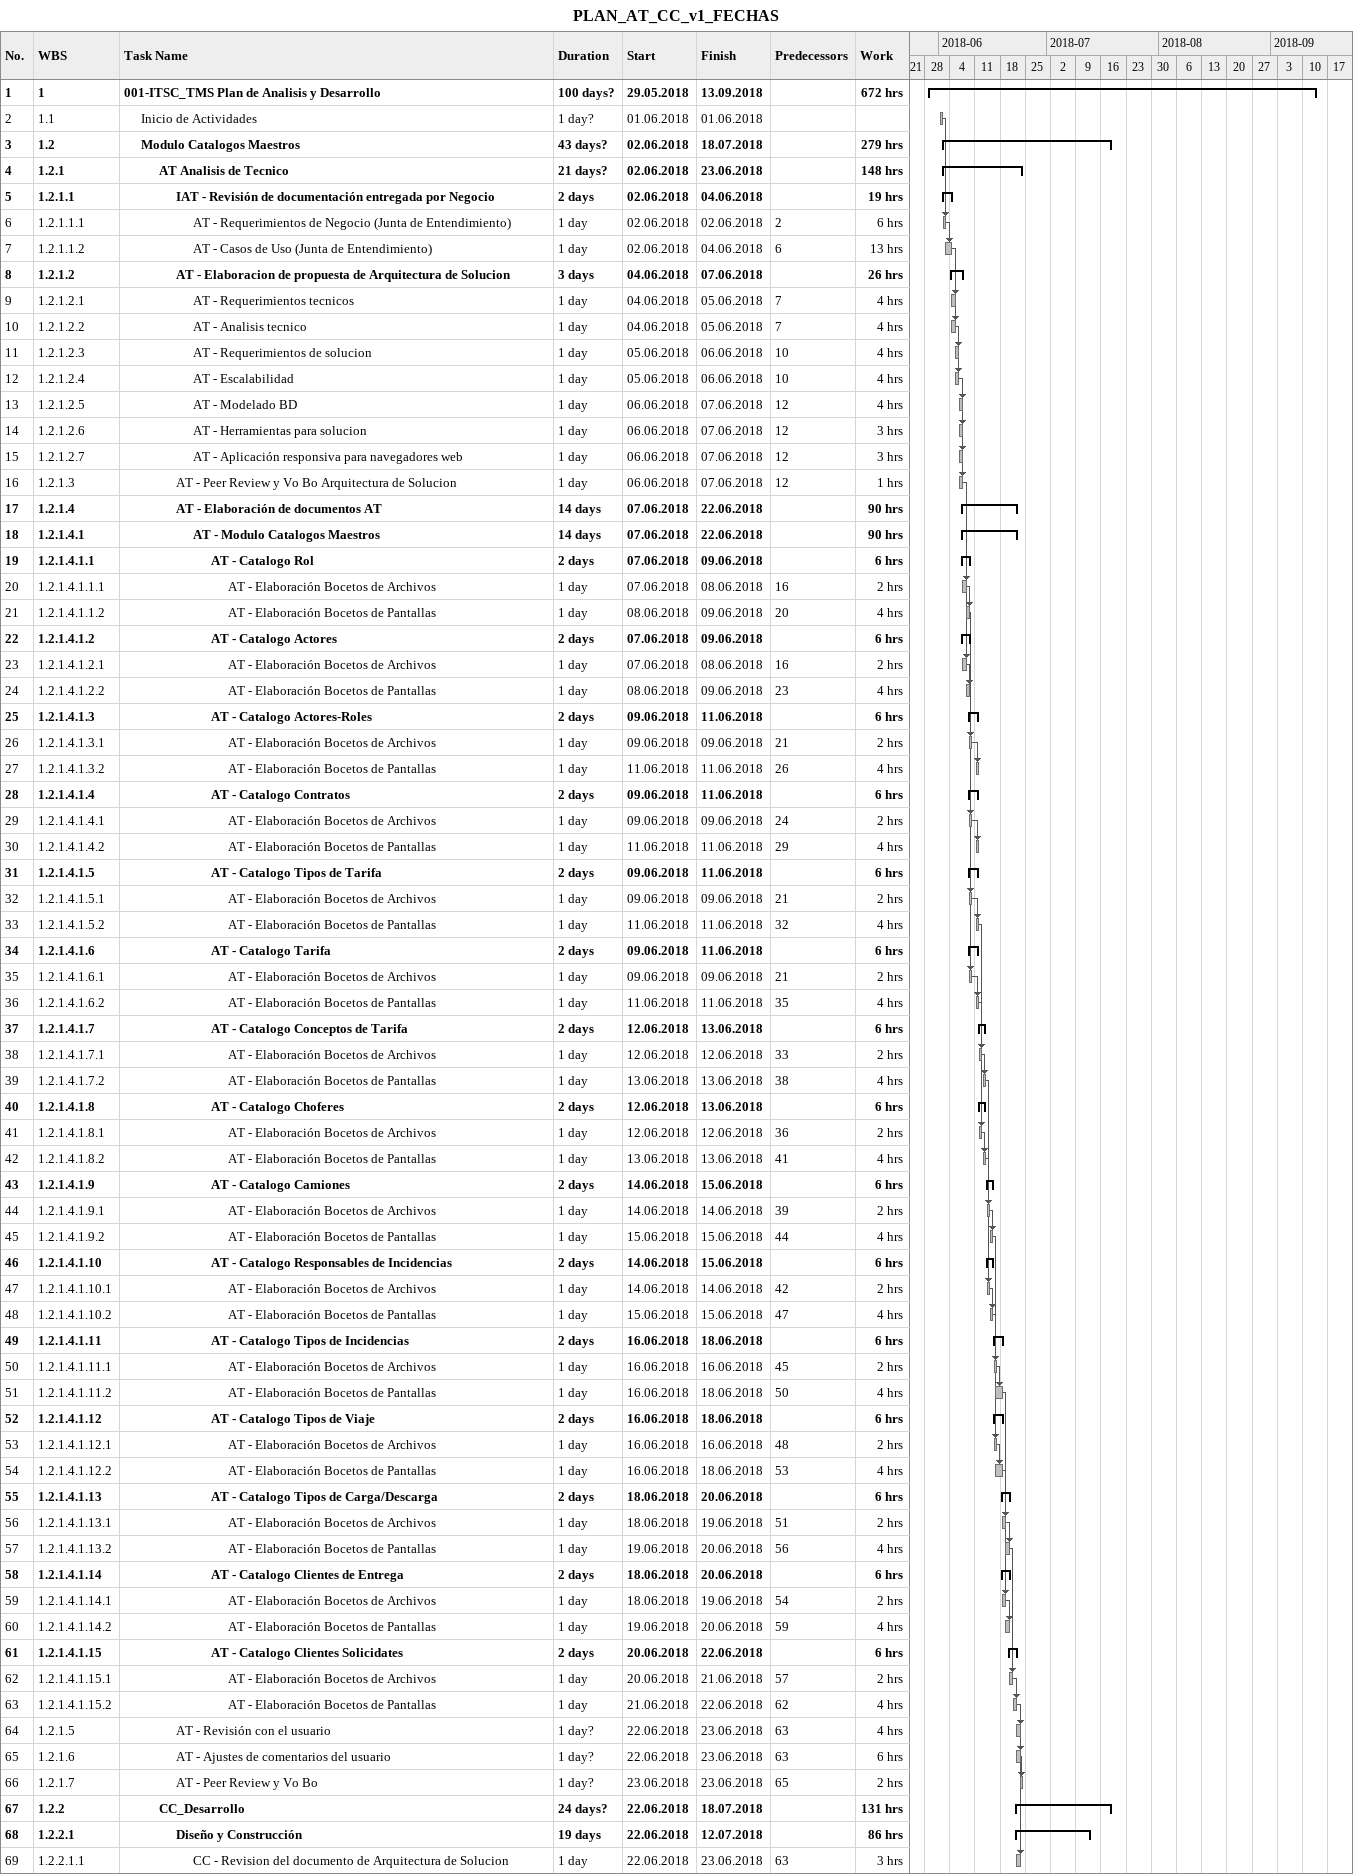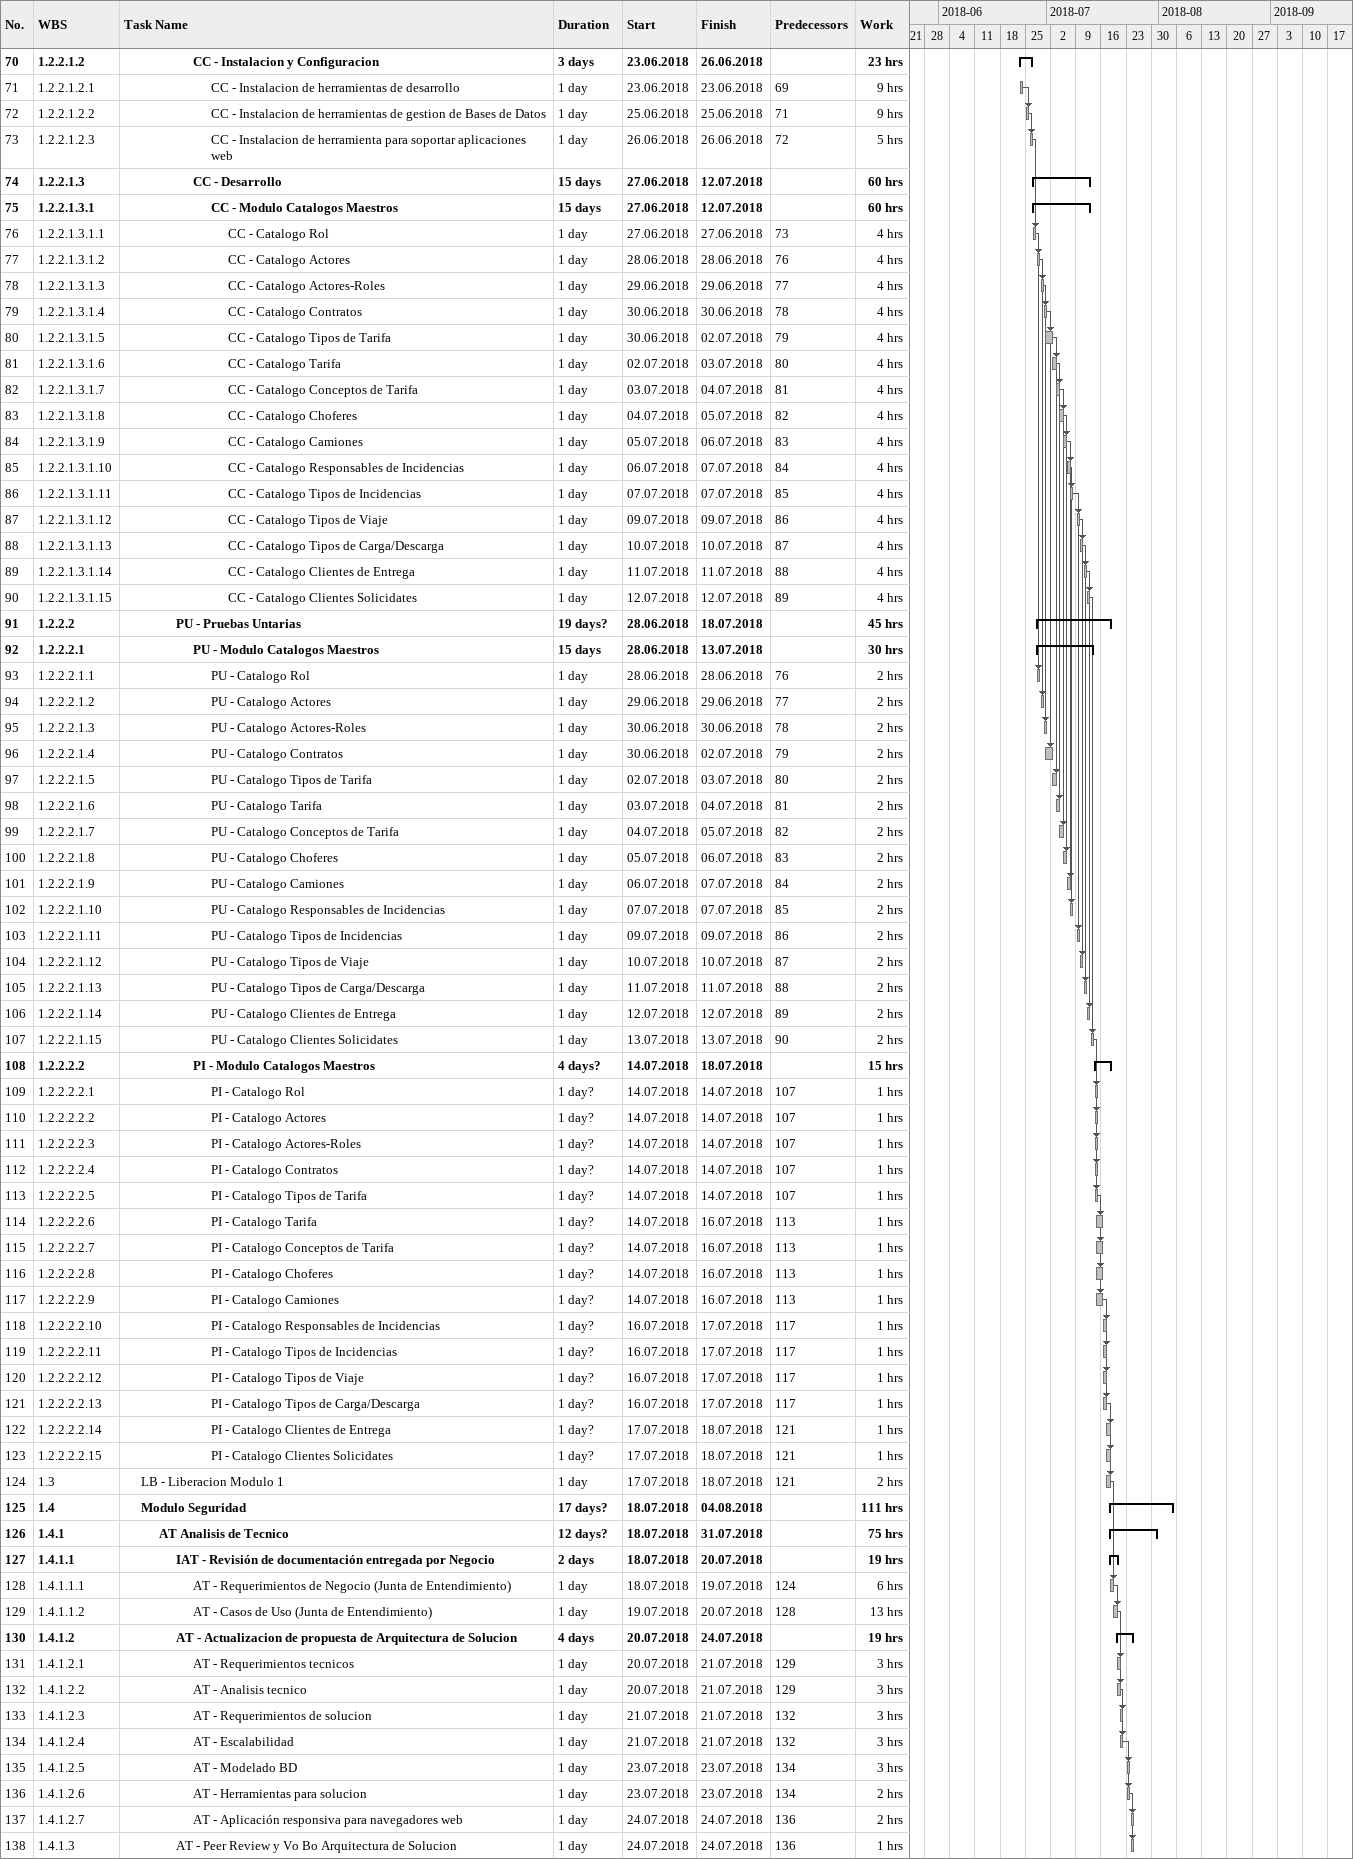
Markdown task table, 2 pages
PLAN_AT_CC_v1_FECHAS

| ID | WBS | Task | Duration | Start | Finish | Predecessors | Work (h) |
|---|---|---|---|---|---|---|---|
| 1 | 1 | **001-ITSC_TMS Plan de Analisis y Desarrollo** | 100d? | 2018-05-29 | 2018-09-13 |  | 672 |
| 2 | 1.1 | Inicio de Actividades | 1d? | 2018-06-01 | 2018-06-01 |  |  |
| 3 | 1.2 | **Modulo Catalogos Maestros** | 43d? | 2018-06-02 | 2018-07-18 |  | 279 |
| 4 | 1.2.1 | **AT Analisis de Tecnico** | 21d? | 2018-06-02 | 2018-06-23 |  | 148 |
| 5 | 1.2.1.1 | **IAT - Revisión de documentación entregada por Negocio** | 2d | 2018-06-02 | 2018-06-04 |  | 19 |
| 6 | 1.2.1.1.1 | AT - Requerimientos de Negocio (Junta de Entendimiento) | 1d | 2018-06-02 | 2018-06-02 | 2 | 6 |
| 7 | 1.2.1.1.2 | AT - Casos de Uso (Junta de Entendimiento) | 1d | 2018-06-02 | 2018-06-04 | 6 | 13 |
| 8 | 1.2.1.2 | **AT - Elaboracion de propuesta de Arquitectura de Solucion** | 3d | 2018-06-04 | 2018-06-07 |  | 26 |
| 9 | 1.2.1.2.1 | AT - Requerimientos tecnicos | 1d | 2018-06-04 | 2018-06-05 | 7 | 4 |
| 10 | 1.2.1.2.2 | AT - Analisis tecnico | 1d | 2018-06-04 | 2018-06-05 | 7 | 4 |
| 11 | 1.2.1.2.3 | AT - Requerimientos de solucion | 1d | 2018-06-05 | 2018-06-06 | 10 | 4 |
| 12 | 1.2.1.2.4 | AT - Escalabilidad | 1d | 2018-06-05 | 2018-06-06 | 10 | 4 |
| 13 | 1.2.1.2.5 | AT - Modelado BD | 1d | 2018-06-06 | 2018-06-07 | 12 | 4 |
| 14 | 1.2.1.2.6 | AT - Herramientas para solucion | 1d | 2018-06-06 | 2018-06-07 | 12 | 3 |
| 15 | 1.2.1.2.7 | AT - Aplicación responsiva para navegadores web | 1d | 2018-06-06 | 2018-06-07 | 12 | 3 |
| 16 | 1.2.1.3 | AT - Peer Review y Vo Bo Arquitectura de Solucion | 1d | 2018-06-06 | 2018-06-07 | 12 | 1 |
| 17 | 1.2.1.4 | **AT - Elaboración de documentos AT** | 14d | 2018-06-07 | 2018-06-22 |  | 90 |
| 18 | 1.2.1.4.1 | **AT - Modulo Catalogos Maestros** | 14d | 2018-06-07 | 2018-06-22 |  | 90 |
| 19 | 1.2.1.4.1.1 | **AT - Catalogo Rol** | 2d | 2018-06-07 | 2018-06-09 |  | 6 |
| 20 | 1.2.1.4.1.1.1 | AT - Elaboración Bocetos de Archivos | 1d | 2018-06-07 | 2018-06-08 | 16 | 2 |
| 21 | 1.2.1.4.1.1.2 | AT - Elaboración Bocetos de Pantallas | 1d | 2018-06-08 | 2018-06-09 | 20 | 4 |
| 22 | 1.2.1.4.1.2 | **AT - Catalogo Actores** | 2d | 2018-06-07 | 2018-06-09 |  | 6 |
| 23 | 1.2.1.4.1.2.1 | AT - Elaboración Bocetos de Archivos | 1d | 2018-06-07 | 2018-06-08 | 16 | 2 |
| 24 | 1.2.1.4.1.2.2 | AT - Elaboración Bocetos de Pantallas | 1d | 2018-06-08 | 2018-06-09 | 23 | 4 |
| 25 | 1.2.1.4.1.3 | **AT - Catalogo Actores-Roles** | 2d | 2018-06-09 | 2018-06-11 |  | 6 |
| 26 | 1.2.1.4.1.3.1 | AT - Elaboración Bocetos de Archivos | 1d | 2018-06-09 | 2018-06-09 | 21 | 2 |
| 27 | 1.2.1.4.1.3.2 | AT - Elaboración Bocetos de Pantallas | 1d | 2018-06-11 | 2018-06-11 | 26 | 4 |
| 28 | 1.2.1.4.1.4 | **AT - Catalogo Contratos** | 2d | 2018-06-09 | 2018-06-11 |  | 6 |
| 29 | 1.2.1.4.1.4.1 | AT - Elaboración Bocetos de Archivos | 1d | 2018-06-09 | 2018-06-09 | 24 | 2 |
| 30 | 1.2.1.4.1.4.2 | AT - Elaboración Bocetos de Pantallas | 1d | 2018-06-11 | 2018-06-11 | 29 | 4 |
| 31 | 1.2.1.4.1.5 | **AT - Catalogo Tipos de Tarifa** | 2d | 2018-06-09 | 2018-06-11 |  | 6 |
| 32 | 1.2.1.4.1.5.1 | AT - Elaboración Bocetos de Archivos | 1d | 2018-06-09 | 2018-06-09 | 21 | 2 |
| 33 | 1.2.1.4.1.5.2 | AT - Elaboración Bocetos de Pantallas | 1d | 2018-06-11 | 2018-06-11 | 32 | 4 |
| 34 | 1.2.1.4.1.6 | **AT - Catalogo Tarifa** | 2d | 2018-06-09 | 2018-06-11 |  | 6 |
| 35 | 1.2.1.4.1.6.1 | AT - Elaboración Bocetos de Archivos | 1d | 2018-06-09 | 2018-06-09 | 21 | 2 |
| 36 | 1.2.1.4.1.6.2 | AT - Elaboración Bocetos de Pantallas | 1d | 2018-06-11 | 2018-06-11 | 35 | 4 |
| 37 | 1.2.1.4.1.7 | **AT - Catalogo Conceptos de Tarifa** | 2d | 2018-06-12 | 2018-06-13 |  | 6 |
| 38 | 1.2.1.4.1.7.1 | AT - Elaboración Bocetos de Archivos | 1d | 2018-06-12 | 2018-06-12 | 33 | 2 |
| 39 | 1.2.1.4.1.7.2 | AT - Elaboración Bocetos de Pantallas | 1d | 2018-06-13 | 2018-06-13 | 38 | 4 |
| 40 | 1.2.1.4.1.8 | **AT - Catalogo Choferes** | 2d | 2018-06-12 | 2018-06-13 |  | 6 |
| 41 | 1.2.1.4.1.8.1 | AT - Elaboración Bocetos de Archivos | 1d | 2018-06-12 | 2018-06-12 | 36 | 2 |
| 42 | 1.2.1.4.1.8.2 | AT - Elaboración Bocetos de Pantallas | 1d | 2018-06-13 | 2018-06-13 | 41 | 4 |
| 43 | 1.2.1.4.1.9 | **AT - Catalogo Camiones** | 2d | 2018-06-14 | 2018-06-15 |  | 6 |
| 44 | 1.2.1.4.1.9.1 | AT - Elaboración Bocetos de Archivos | 1d | 2018-06-14 | 2018-06-14 | 39 | 2 |
| 45 | 1.2.1.4.1.9.2 | AT - Elaboración Bocetos de Pantallas | 1d | 2018-06-15 | 2018-06-15 | 44 | 4 |
| 46 | 1.2.1.4.1.10 | **AT - Catalogo Responsables de Incidencias** | 2d | 2018-06-14 | 2018-06-15 |  | 6 |
| 47 | 1.2.1.4.1.10.1 | AT - Elaboración Bocetos de Archivos | 1d | 2018-06-14 | 2018-06-14 | 42 | 2 |
| 48 | 1.2.1.4.1.10.2 | AT - Elaboración Bocetos de Pantallas | 1d | 2018-06-15 | 2018-06-15 | 47 | 4 |
| 49 | 1.2.1.4.1.11 | **AT - Catalogo Tipos de Incidencias** | 2d | 2018-06-16 | 2018-06-18 |  | 6 |
| 50 | 1.2.1.4.1.11.1 | AT - Elaboración Bocetos de Archivos | 1d | 2018-06-16 | 2018-06-16 | 45 | 2 |
| 51 | 1.2.1.4.1.11.2 | AT - Elaboración Bocetos de Pantallas | 1d | 2018-06-16 | 2018-06-18 | 50 | 4 |
| 52 | 1.2.1.4.1.12 | **AT - Catalogo Tipos de Viaje** | 2d | 2018-06-16 | 2018-06-18 |  | 6 |
| 53 | 1.2.1.4.1.12.1 | AT - Elaboración Bocetos de Archivos | 1d | 2018-06-16 | 2018-06-16 | 48 | 2 |
| 54 | 1.2.1.4.1.12.2 | AT - Elaboración Bocetos de Pantallas | 1d | 2018-06-16 | 2018-06-18 | 53 | 4 |
| 55 | 1.2.1.4.1.13 | **AT - Catalogo Tipos de Carga/Descarga** | 2d | 2018-06-18 | 2018-06-20 |  | 6 |
| 56 | 1.2.1.4.1.13.1 | AT - Elaboración Bocetos de Archivos | 1d | 2018-06-18 | 2018-06-19 | 51 | 2 |
| 57 | 1.2.1.4.1.13.2 | AT - Elaboración Bocetos de Pantallas | 1d | 2018-06-19 | 2018-06-20 | 56 | 4 |
| 58 | 1.2.1.4.1.14 | **AT - Catalogo Clientes de Entrega** | 2d | 2018-06-18 | 2018-06-20 |  | 6 |
| 59 | 1.2.1.4.1.14.1 | AT - Elaboración Bocetos de Archivos | 1d | 2018-06-18 | 2018-06-19 | 54 | 2 |
| 60 | 1.2.1.4.1.14.2 | AT - Elaboración Bocetos de Pantallas | 1d | 2018-06-19 | 2018-06-20 | 59 | 4 |
| 61 | 1.2.1.4.1.15 | **AT - Catalogo Clientes Solicidates** | 2d | 2018-06-20 | 2018-06-22 |  | 6 |
| 62 | 1.2.1.4.1.15.1 | AT - Elaboración Bocetos de Archivos | 1d | 2018-06-20 | 2018-06-21 | 57 | 2 |
| 63 | 1.2.1.4.1.15.2 | AT - Elaboración Bocetos de Pantallas | 1d | 2018-06-21 | 2018-06-22 | 62 | 4 |
| 64 | 1.2.1.5 | AT - Revisión con el usuario | 1d? | 2018-06-22 | 2018-06-23 | 63 | 4 |
| 65 | 1.2.1.6 | AT - Ajustes de comentarios del usuario | 1d? | 2018-06-22 | 2018-06-23 | 63 | 6 |
| 66 | 1.2.1.7 | AT - Peer Review y Vo Bo | 1d? | 2018-06-23 | 2018-06-23 | 65 | 2 |
| 67 | 1.2.2 | **CC_Desarrollo** | 24d? | 2018-06-22 | 2018-07-18 |  | 131 |
| 68 | 1.2.2.1 | **Diseño y Construcción** | 19d | 2018-06-22 | 2018-07-12 |  | 86 |
| 69 | 1.2.2.1.1 | CC - Revision del documento de Arquitectura de Solucion | 1d | 2018-06-22 | 2018-06-23 | 63 | 3 |
| 70 | 1.2.2.1.2 | **CC - Instalacion y Configuracion** | 3d | 2018-06-23 | 2018-06-26 |  | 23 |
| 71 | 1.2.2.1.2.1 | CC - Instalacion de herramientas de desarrollo | 1d | 2018-06-23 | 2018-06-23 | 69 | 9 |
| 72 | 1.2.2.1.2.2 | CC - Instalacion de herramientas de gestion de Bases de Datos | 1d | 2018-06-25 | 2018-06-25 | 71 | 9 |
| 73 | 1.2.2.1.2.3 | CC - Instalacion de herramienta para soportar aplicaciones web | 1d | 2018-06-26 | 2018-06-26 | 72 | 5 |
| 74 | 1.2.2.1.3 | **CC - Desarrollo** | 15d | 2018-06-27 | 2018-07-12 |  | 60 |
| 75 | 1.2.2.1.3.1 | **CC - Modulo Catalogos Maestros** | 15d | 2018-06-27 | 2018-07-12 |  | 60 |
| 76 | 1.2.2.1.3.1.1 | CC - Catalogo Rol | 1d | 2018-06-27 | 2018-06-27 | 73 | 4 |
| 77 | 1.2.2.1.3.1.2 | CC - Catalogo Actores | 1d | 2018-06-28 | 2018-06-28 | 76 | 4 |
| 78 | 1.2.2.1.3.1.3 | CC - Catalogo Actores-Roles | 1d | 2018-06-29 | 2018-06-29 | 77 | 4 |
| 79 | 1.2.2.1.3.1.4 | CC - Catalogo Contratos | 1d | 2018-06-30 | 2018-06-30 | 78 | 4 |
| 80 | 1.2.2.1.3.1.5 | CC - Catalogo Tipos de Tarifa | 1d | 2018-06-30 | 2018-07-02 | 79 | 4 |
| 81 | 1.2.2.1.3.1.6 | CC - Catalogo Tarifa | 1d | 2018-07-02 | 2018-07-03 | 80 | 4 |
| 82 | 1.2.2.1.3.1.7 | CC - Catalogo Conceptos de Tarifa | 1d | 2018-07-03 | 2018-07-04 | 81 | 4 |
| 83 | 1.2.2.1.3.1.8 | CC - Catalogo Choferes | 1d | 2018-07-04 | 2018-07-05 | 82 | 4 |
| 84 | 1.2.2.1.3.1.9 | CC - Catalogo Camiones | 1d | 2018-07-05 | 2018-07-06 | 83 | 4 |
| 85 | 1.2.2.1.3.1.10 | CC - Catalogo Responsables de Incidencias | 1d | 2018-07-06 | 2018-07-07 | 84 | 4 |
| 86 | 1.2.2.1.3.1.11 | CC - Catalogo Tipos de Incidencias | 1d | 2018-07-07 | 2018-07-07 | 85 | 4 |
| 87 | 1.2.2.1.3.1.12 | CC - Catalogo Tipos de Viaje | 1d | 2018-07-09 | 2018-07-09 | 86 | 4 |
| 88 | 1.2.2.1.3.1.13 | CC - Catalogo Tipos de Carga/Descarga | 1d | 2018-07-10 | 2018-07-10 | 87 | 4 |
| 89 | 1.2.2.1.3.1.14 | CC - Catalogo Clientes de Entrega | 1d | 2018-07-11 | 2018-07-11 | 88 | 4 |
| 90 | 1.2.2.1.3.1.15 | CC - Catalogo Clientes Solicidates | 1d | 2018-07-12 | 2018-07-12 | 89 | 4 |
| 91 | 1.2.2.2 | **PU - Pruebas Untarias** | 19d? | 2018-06-28 | 2018-07-18 |  | 45 |
| 92 | 1.2.2.2.1 | **PU - Modulo Catalogos Maestros** | 15d | 2018-06-28 | 2018-07-13 |  | 30 |
| 93 | 1.2.2.2.1.1 | PU - Catalogo Rol | 1d | 2018-06-28 | 2018-06-28 | 76 | 2 |
| 94 | 1.2.2.2.1.2 | PU - Catalogo Actores | 1d | 2018-06-29 | 2018-06-29 | 77 | 2 |
| 95 | 1.2.2.2.1.3 | PU - Catalogo Actores-Roles | 1d | 2018-06-30 | 2018-06-30 | 78 | 2 |
| 96 | 1.2.2.2.1.4 | PU - Catalogo Contratos | 1d | 2018-06-30 | 2018-07-02 | 79 | 2 |
| 97 | 1.2.2.2.1.5 | PU - Catalogo Tipos de Tarifa | 1d | 2018-07-02 | 2018-07-03 | 80 | 2 |
| 98 | 1.2.2.2.1.6 | PU - Catalogo Tarifa | 1d | 2018-07-03 | 2018-07-04 | 81 | 2 |
| 99 | 1.2.2.2.1.7 | PU - Catalogo Conceptos de Tarifa | 1d | 2018-07-04 | 2018-07-05 | 82 | 2 |
| 100 | 1.2.2.2.1.8 | PU - Catalogo Choferes | 1d | 2018-07-05 | 2018-07-06 | 83 | 2 |
| 101 | 1.2.2.2.1.9 | PU - Catalogo Camiones | 1d | 2018-07-06 | 2018-07-07 | 84 | 2 |
| 102 | 1.2.2.2.1.10 | PU - Catalogo Responsables de Incidencias | 1d | 2018-07-07 | 2018-07-07 | 85 | 2 |
| 103 | 1.2.2.2.1.11 | PU - Catalogo Tipos de Incidencias | 1d | 2018-07-09 | 2018-07-09 | 86 | 2 |
| 104 | 1.2.2.2.1.12 | PU - Catalogo Tipos de Viaje | 1d | 2018-07-10 | 2018-07-10 | 87 | 2 |
| 105 | 1.2.2.2.1.13 | PU - Catalogo Tipos de Carga/Descarga | 1d | 2018-07-11 | 2018-07-11 | 88 | 2 |
| 106 | 1.2.2.2.1.14 | PU - Catalogo Clientes de Entrega | 1d | 2018-07-12 | 2018-07-12 | 89 | 2 |
| 107 | 1.2.2.2.1.15 | PU - Catalogo Clientes Solicidates | 1d | 2018-07-13 | 2018-07-13 | 90 | 2 |
| 108 | 1.2.2.2.2 | **PI - Modulo Catalogos Maestros** | 4d? | 2018-07-14 | 2018-07-18 |  | 15 |
| 109 | 1.2.2.2.2.1 | PI - Catalogo Rol | 1d? | 2018-07-14 | 2018-07-14 | 107 | 1 |
| 110 | 1.2.2.2.2.2 | PI - Catalogo Actores | 1d? | 2018-07-14 | 2018-07-14 | 107 | 1 |
| 111 | 1.2.2.2.2.3 | PI - Catalogo Actores-Roles | 1d? | 2018-07-14 | 2018-07-14 | 107 | 1 |
| 112 | 1.2.2.2.2.4 | PI - Catalogo Contratos | 1d? | 2018-07-14 | 2018-07-14 | 107 | 1 |
| 113 | 1.2.2.2.2.5 | PI - Catalogo Tipos de Tarifa | 1d? | 2018-07-14 | 2018-07-14 | 107 | 1 |
| 114 | 1.2.2.2.2.6 | PI - Catalogo Tarifa | 1d? | 2018-07-14 | 2018-07-16 | 113 | 1 |
| 115 | 1.2.2.2.2.7 | PI - Catalogo Conceptos de Tarifa | 1d? | 2018-07-14 | 2018-07-16 | 113 | 1 |
| 116 | 1.2.2.2.2.8 | PI - Catalogo Choferes | 1d? | 2018-07-14 | 2018-07-16 | 113 | 1 |
| 117 | 1.2.2.2.2.9 | PI - Catalogo Camiones | 1d? | 2018-07-14 | 2018-07-16 | 113 | 1 |
| 118 | 1.2.2.2.2.10 | PI - Catalogo Responsables de Incidencias | 1d? | 2018-07-16 | 2018-07-17 | 117 | 1 |
| 119 | 1.2.2.2.2.11 | PI - Catalogo Tipos de Incidencias | 1d? | 2018-07-16 | 2018-07-17 | 117 | 1 |
| 120 | 1.2.2.2.2.12 | PI - Catalogo Tipos de Viaje | 1d? | 2018-07-16 | 2018-07-17 | 117 | 1 |
| 121 | 1.2.2.2.2.13 | PI - Catalogo Tipos de Carga/Descarga | 1d? | 2018-07-16 | 2018-07-17 | 117 | 1 |
| 122 | 1.2.2.2.2.14 | PI - Catalogo Clientes de Entrega | 1d? | 2018-07-17 | 2018-07-18 | 121 | 1 |
| 123 | 1.2.2.2.2.15 | PI - Catalogo Clientes Solicidates | 1d? | 2018-07-17 | 2018-07-18 | 121 | 1 |
| 124 | 1.3 | LB - Liberacion Modulo 1 | 1d | 2018-07-17 | 2018-07-18 | 121 | 2 |
| 125 | 1.4 | **Modulo Seguridad** | 17d? | 2018-07-18 | 2018-08-04 |  | 111 |
| 126 | 1.4.1 | **AT Analisis de Tecnico** | 12d? | 2018-07-18 | 2018-07-31 |  | 75 |
| 127 | 1.4.1.1 | **IAT - Revisión de documentación entregada por Negocio** | 2d | 2018-07-18 | 2018-07-20 |  | 19 |
| 128 | 1.4.1.1.1 | AT - Requerimientos de Negocio (Junta de Entendimiento) | 1d | 2018-07-18 | 2018-07-19 | 124 | 6 |
| 129 | 1.4.1.1.2 | AT - Casos de Uso (Junta de Entendimiento) | 1d | 2018-07-19 | 2018-07-20 | 128 | 13 |
| 130 | 1.4.1.2 | **AT - Actualizacion de propuesta de Arquitectura de Solucion** | 4d | 2018-07-20 | 2018-07-24 |  | 19 |
| 131 | 1.4.1.2.1 | AT - Requerimientos tecnicos | 1d | 2018-07-20 | 2018-07-21 | 129 | 3 |
| 132 | 1.4.1.2.2 | AT - Analisis tecnico | 1d | 2018-07-20 | 2018-07-21 | 129 | 3 |
| 133 | 1.4.1.2.3 | AT - Requerimientos de solucion | 1d | 2018-07-21 | 2018-07-21 | 132 | 3 |
| 134 | 1.4.1.2.4 | AT - Escalabilidad | 1d | 2018-07-21 | 2018-07-21 | 132 | 3 |
| 135 | 1.4.1.2.5 | AT - Modelado BD | 1d | 2018-07-23 | 2018-07-23 | 134 | 3 |
| 136 | 1.4.1.2.6 | AT - Herramientas para solucion | 1d | 2018-07-23 | 2018-07-23 | 134 | 2 |
| 137 | 1.4.1.2.7 | AT - Aplicación responsiva para navegadores web | 1d | 2018-07-24 | 2018-07-24 | 136 | 2 |
| 138 | 1.4.1.3 | AT - Peer Review y Vo Bo Arquitectura de Solucion | 1d | 2018-07-24 | 2018-07-24 | 136 | 1 |
